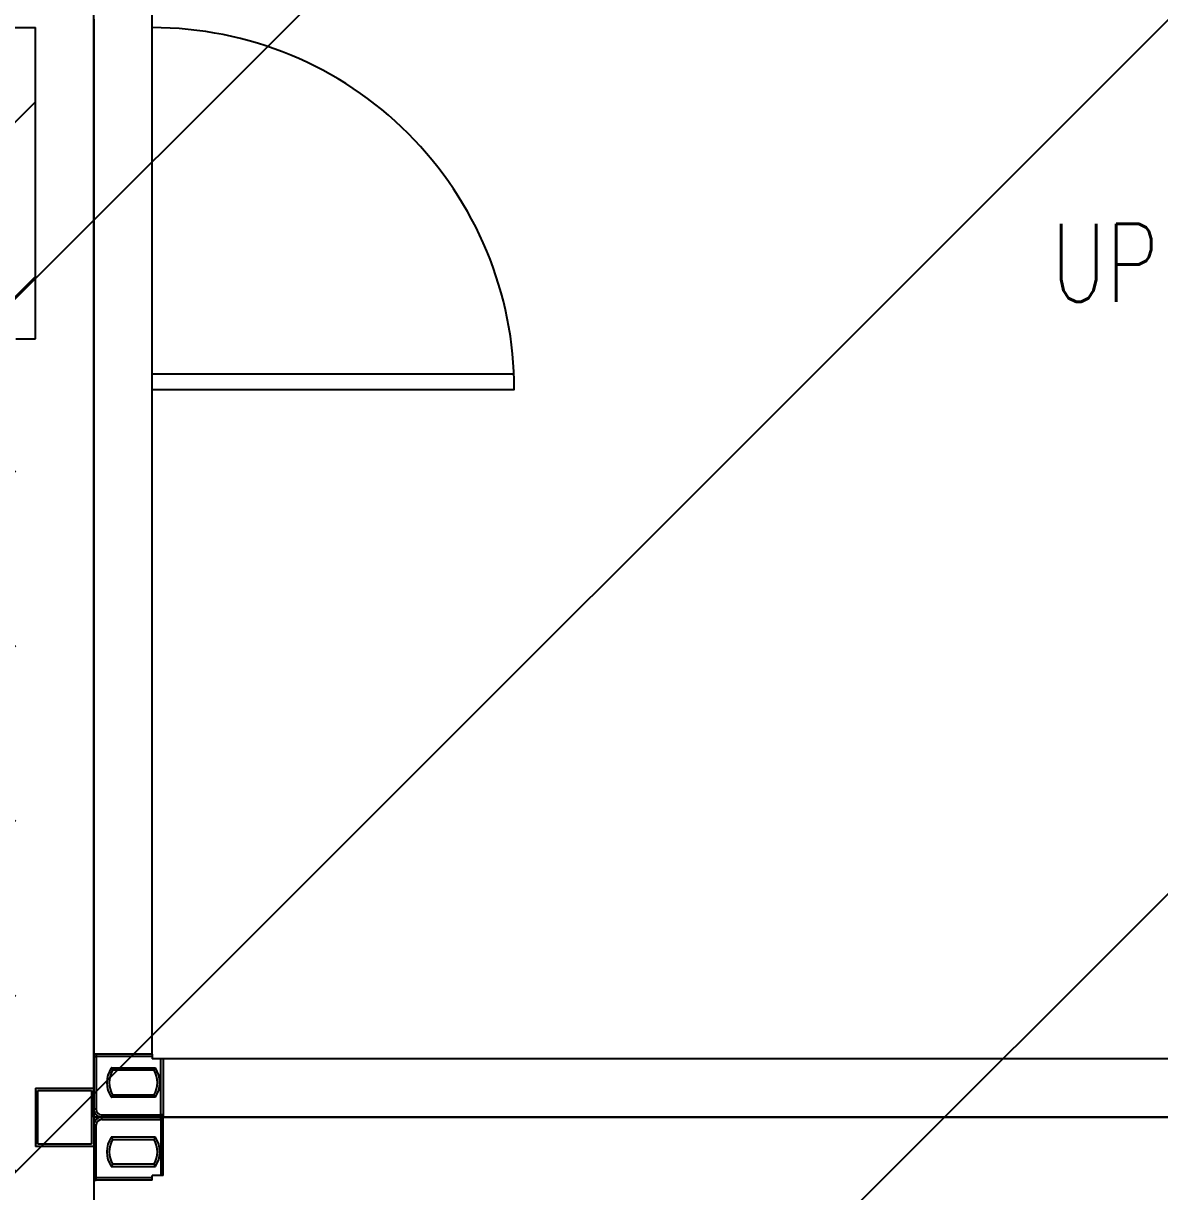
# Model space of a CAD drawing. Header units: millimetres. Extents: x -300 to 383236, y -195106 to -144646.
# Drawn here: x 63524.6 to 63699.7, y -150009.4 to -149829.3 of the extents above; entities that cross this region are included whole.
import ezdxf

# ---------------------------------------------------------------- set-up
doc = ezdxf.new("R2010")
doc.units = ezdxf.units.MM
doc.header["$LTSCALE"] = 60
doc.styles.get("Standard").update_dxf_attribs({"font": 'romans.shx', "width": 0.75, "bigfont": 'whgtxt.shx'})

# ---------------------------------------------------------------- blocks, each defined once
blk = doc.blocks.new('KEY PLAN_NEW')
h = blk.add_hatch()
h.set_pattern_fill('ANSI31', color=253, scale=2)
h.set_pattern_definition([(45, (-1396.921, -1800.0236), (-4.490128, 4.490128), [])])
edge = h.paths.add_edge_path()
edge.add_line((-2006.862, -1075.944), (-2006.862, -1091.944))
edge.add_line((-2006.862, -1091.944), (-2067.862, -1091.944))
edge.add_line((-2067.862, -1091.944), (-2067.862, -1375.944))
edge.add_line((-2067.862, -1375.944), (-2006.862, -1375.944))
edge.add_line((-2006.862, -1375.944), (-2006.862, -1391.944))
edge.add_line((-2006.862, -1391.944), (-2007.862, -1391.944))
edge.add_line((-2007.862, -1391.944), (-2007.862, -1488.944))
edge.add_line((-2007.862, -1488.944), (-2008.306, -1488.944))
edge.add_arc((-2028.716, -1493.497), 20.912, 12.57767, 76.57873)
edge.add_line((-2023.862, -1473.157), (-2023.862, -1391.944))
edge.add_line((-2023.862, -1391.944), (-2247.862, -1391.944))
edge.add_line((-2247.862, -1391.944), (-2247.862, -1488.944))
edge.add_line((-2247.862, -1488.944), (-2263.862, -1488.944))
edge.add_line((-2263.862, -1488.944), (-2263.862, -1452.184))
edge.add_line((-2263.862, -1452.184), (-2549.862, -1452.184))
edge.add_line((-2549.862, -1452.184), (-2549.862, -1488.944))
edge.add_line((-2549.862, -1488.944), (-2565.862, -1488.944))
edge.add_line((-2565.862, -1488.944), (-2565.862, -1427.944))
edge.add_line((-2565.862, -1427.944), (-2720.862, -1427.944))
edge.add_line((-2720.862, -1427.944), (-2720.862, -1411.944))
edge.add_line((-2720.862, -1411.944), (-2623.862, -1411.944))
edge.add_line((-2623.862, -1411.944), (-2623.862, -1075.944))
edge.add_line((-2623.862, -1075.944), (-2563.862, -1075.944))
edge.add_line((-2563.862, -1075.944), (-2563.862, -1071.944))
edge.add_line((-2563.862, -1071.944), (-2547.862, -1071.944))
edge.add_line((-2547.862, -1071.944), (-2547.862, -1091.944))
edge.add_line((-2547.862, -1091.944), (-2607.862, -1091.944))
edge.add_line((-2607.862, -1091.944), (-2607.862, -1411.944))
edge.add_line((-2607.862, -1411.944), (-2549.862, -1411.944))
edge.add_line((-2549.862, -1411.944), (-2549.862, -1436.184))
edge.add_line((-2549.862, -1436.184), (-2263.862, -1436.184))
edge.add_line((-2263.862, -1436.184), (-2263.862, -1375.944))
edge.add_line((-2263.862, -1375.944), (-2083.862, -1375.944))
edge.add_line((-2083.862, -1375.944), (-2083.862, -1075.944))
edge.add_line((-2083.862, -1075.944), (-2006.862, -1075.944))
at = {"color": 253}
for p, q in [((-2003.862, -1375.504, 46), (-2003.862, -1488.384, 46)), ((-2000.862, -1428.704, 46), (-2000.862, -1375.184, 46)), ((-2067.862, -1375.944, 46), (-2006.862, -1375.944, 46)), ((-2006.862, -1391.944, 46), (-2006.862, -1375.944, 46)), ((-2007.862, -1391.944, 46), (-2006.862, -1391.944, 46)), ((-2000.862, -1393.744, 46), (-1982.279, -1393.744, 46)), ((-2000.862, -1428.704, 46), (-2000.862, -1428.944, 46)), ((-2000.302, -1428.944, 46), (-2000.862, -1428.944, 46)), ((-1887.422, -1428.944, 46), (-2000.302, -1428.944, 46)), ((-2006.862, -1430.444, 46), (-2003.862, -1430.444, 46)), ((-2006.862, -1430.444, 46), (-2006.862, -1433.444, 46)), ((-2006.742, -1433.324, 46), (-2006.742, -1430.564, 46)), ((-2006.742, -1433.324, 46), (-2006.742, -1430.564, 46)), ((-2006.742, -1430.564, 46), (-2003.982, -1430.564, 46)), ((-2003.982, -1430.564, 46), (-2003.982, -1433.324, 46)), ((-2003.862, -1431.944, 46), (-2003.862, -1491.944, 46)), ((-2003.862, -1433.444, 46), (-2006.862, -1433.444, 46)), ((-2003.982, -1433.324, 46), (-2006.742, -1433.324, 46)), ((-2000.862, -1435.184, 46), (-2000.862, -1434.944, 46)), ((-2000.302, -1434.944, 46), (-2000.862, -1434.944, 46))]:
    blk.add_line(p, q, dxfattribs=at)
at = {"color": 253, "linetype": 'Continuous'}
for p, q in [((-2000.862, -1428.704, 46), (-2003.862, -1428.704, 46)), ((-2003.862, -1428.824, 46), (-2003.742, -1428.824, 46)), ((-2003.742, -1428.704, 46), (-2003.742, -1428.824, 46)), ((-2000.862, -1428.824, 46), (-2003.742, -1428.824, 46)), ((-2003.742, -1428.824, 46), (-2003.742, -1431.534, 46)), ((-2000.422, -1431.824, 46), (-2000.422, -1428.944, 46)), ((-2000.302, -1428.944, 46), (-2000.302, -1431.944, 46)), ((-2002.963, -1429.409, 46), (-2000.701, -1429.409, 46)), ((-2000.767, -1429.529, 46), (-2002.897, -1429.529, 46)), ((-2002.897, -1430.799, 46), (-2000.767, -1430.799, 46)), ((-2000.701, -1430.919, 46), (-2002.963, -1430.919, 46)), ((-2003.742, -1431.534, 46), (-2003.862, -1431.534, 46)), ((-2003.742, -1431.823, 46), (-2003.742, -1431.824, 46)), ((-2003.742, -1431.824, 46), (-2003.742, -1431.824, 46)), ((-2003.452, -1431.824, 46), (-2003.452, -1431.944, 46)), ((-2003.452, -1431.824, 46), (-2000.422, -1431.824, 46)), ((-2003.452, -1432.064, 46), (-2003.452, -1431.944, 46)), ((-2000.302, -1431.824, 46), (-2000.422, -1431.824, 46)), ((-2000.422, -1431.824, 46), (-2000.422, -1431.944, 46)), ((-2000.422, -1432.064, 46), (-2000.422, -1431.944, 46)), ((-2000.302, -1434.944, 46), (-2000.302, -1431.944, 46)), ((-2003.742, -1432.354, 46), (-2003.862, -1432.354, 46)), ((-2003.742, -1432.064, 46), (-2003.742, -1432.064, 46)), ((-2003.742, -1432.064, 46), (-2003.742, -1432.064, 46)), ((-2003.742, -1435.064, 46), (-2003.742, -1432.354, 46)), ((-2003.452, -1432.064, 46), (-2000.422, -1432.064, 46)), ((-2000.302, -1432.064, 46), (-2000.422, -1432.064, 46)), ((-2000.422, -1432.064, 46), (-2000.422, -1434.944, 46)), ((-2000.701, -1432.969, 46), (-2002.963, -1432.969, 46)), ((-2002.897, -1433.089, 46), (-2000.767, -1433.089, 46)), ((-2000.767, -1434.359, 46), (-2002.897, -1434.359, 46)), ((-2002.963, -1434.479, 46), (-2000.701, -1434.479, 46)), ((-2003.862, -1435.064, 46), (-2003.742, -1435.064, 46)), ((-2000.862, -1435.184, 46), (-2003.862, -1435.184, 46)), ((-2003.742, -1435.184, 46), (-2003.742, -1435.064, 46)), ((-2000.862, -1435.064, 46), (-2003.742, -1435.064, 46))]:
    blk.add_line(p, q, dxfattribs=at)
at = {"color": 253, "elevation": 46}
for points in [[(-1883.862, -1371.944), (-1883.862, -1431.944), (-2003.862, -1431.944), (-2003.862, -1371.944)], [(-2003.862, -1431.944), (-1703.862, -1431.944)]]:
    blk.add_lwpolyline(points, dxfattribs=at)
blk.add_lwpolyline([(-2000.862, -1394.544), (-1982.262, -1394.544, 0.414214), (-2000.862, -1375.944, 0.414214)], format="xyb", dxfattribs=at)
at = {"color": 253, "linetype": 'Continuous'}
for centre, radius, start, end in [((-2003.742, -1428.824, 46), 0.12, 90, 180), ((-2001.832, -1430.164, 46), 1.36, 146.27916, 213.72084), ((-2001.832, -1430.164, 46), 1.24, 149.1964, 210.8036), ((-2001.832, -1430.164, 46), 1.24, 329.1964, 30.8036), ((-2001.832, -1430.164, 46), 1.36, 326.27916, 33.72084), ((-2003.452, -1431.534, 46), 0.41, 180, 270), ((-2003.452, -1432.354, 46), 0.41, 90, 180), ((-2003.452, -1431.534, 46), 0.29, 180, 270), ((-2000.422, -1431.824, 46), 0.12, 270, 0), ((-2000.422, -1432.064, 46), 0.12, 0, 90), ((-2003.452, -1432.354, 46), 0.29, 90, 180), ((-2001.832, -1433.724, 46), 1.36, 146.27916, 213.72084), ((-2001.832, -1433.724, 46), 1.24, 149.1964, 210.8036), ((-2001.832, -1433.724, 46), 1.24, 329.1964, 30.8036), ((-2001.832, -1433.724, 46), 1.36, 326.27916, 33.72084), ((-2003.742, -1435.064, 46), 0.12, 180, 270)]:
    blk.add_arc(centre, radius, start, end, dxfattribs=at)
for points, knots in [([(-2002.897, -1429.529, 46), (-2002.897, -1429.528, 46), (-2002.897, -1429.527, 46), (-2002.898, -1429.527, 46), (-2002.899, -1429.526, 46), (-2002.899, -1429.525, 46), (-2002.899, -1429.524, 46), (-2002.899, -1429.524, 46), (-2002.9, -1429.523, 46), (-2002.9, -1429.523, 46), (-2002.901, -1429.521, 46), (-2002.902, -1429.52, 46), (-2002.904, -1429.517, 46), (-2002.905, -1429.515, 46), (-2002.906, -1429.512, 46), (-2002.907, -1429.511, 46), (-2002.908, -1429.509, 46), (-2002.908, -1429.509, 46), (-2002.909, -1429.507, 46), (-2002.909, -1429.507, 46), (-2002.911, -1429.504, 46), (-2002.912, -1429.501, 46), (-2002.915, -1429.496, 46), (-2002.917, -1429.494, 46), (-2002.919, -1429.489, 46), (-2002.92, -1429.488, 46), (-2002.921, -1429.486, 46), (-2002.921, -1429.485, 46), (-2002.922, -1429.483, 46), (-2002.923, -1429.483, 46), (-2002.925, -1429.479, 46), (-2002.927, -1429.476, 46), (-2002.93, -1429.469, 46), (-2002.932, -1429.466, 46), (-2002.936, -1429.459, 46), (-2002.937, -1429.456, 46), (-2002.94, -1429.451, 46), (-2002.94, -1429.45, 46), (-2002.941, -1429.449, 46), (-2002.942, -1429.448, 46), (-2002.943, -1429.445, 46), (-2002.944, -1429.443, 46), (-2002.947, -1429.438, 46), (-2002.949, -1429.434, 46), (-2002.953, -1429.427, 46), (-2002.955, -1429.423, 46), (-2002.958, -1429.418, 46), (-2002.959, -1429.416, 46), (-2002.96, -1429.413, 46), (-2002.961, -1429.412, 46), (-2002.962, -1429.41, 46), (-2002.962, -1429.41, 46), (-2002.963, -1429.409, 46), (-2002.963, -1429.409, 46)], [0, 0, 0, 0, 0.06206, 0.12459, 0.12459, 0.155854, 0.155854, 0.171487, 0.171487, 0.187119, 0.187119, 0.249648, 0.249648, 0.312178, 0.312178, 0.343442, 0.343442, 0.359075, 0.359075, 0.374707, 0.374707, 0.437236, 0.437236, 0.499766, 0.499766, 0.53103, 0.53103, 0.546663, 0.546663, 0.562295, 0.562295, 0.624824, 0.624824, 0.687353, 0.687353, 0.749883, 0.749883, 0.765515, 0.765515, 0.781147, 0.781147, 0.812412, 0.812412, 0.874941, 0.874941, 0.937471, 0.937471, 0.968735, 0.968735, 0.984368, 0.992184, 0.992184, 1, 1, 1, 1]), ([(-2000.767, -1429.529, 46), (-2000.767, -1429.528, 46), (-2000.766, -1429.527, 46), (-2000.766, -1429.527, 46), (-2000.765, -1429.526, 46), (-2000.765, -1429.525, 46), (-2000.764, -1429.524, 46), (-2000.764, -1429.524, 46), (-2000.764, -1429.523, 46), (-2000.764, -1429.523, 46), (-2000.763, -1429.521, 46), (-2000.762, -1429.52, 46), (-2000.76, -1429.517, 46), (-2000.759, -1429.515, 46), (-2000.757, -1429.512, 46), (-2000.757, -1429.511, 46), (-2000.756, -1429.509, 46), (-2000.755, -1429.509, 46), (-2000.755, -1429.507, 46), (-2000.754, -1429.507, 46), (-2000.753, -1429.504, 46), (-2000.751, -1429.501, 46), (-2000.748, -1429.496, 46), (-2000.747, -1429.494, 46), (-2000.745, -1429.489, 46), (-2000.744, -1429.488, 46), (-2000.743, -1429.486, 46), (-2000.742, -1429.485, 46), (-2000.741, -1429.483, 46), (-2000.741, -1429.483, 46), (-2000.739, -1429.479, 46), (-2000.737, -1429.476, 46), (-2000.733, -1429.469, 46), (-2000.732, -1429.466, 46), (-2000.728, -1429.459, 46), (-2000.726, -1429.456, 46), (-2000.724, -1429.451, 46), (-2000.723, -1429.45, 46), (-2000.722, -1429.449, 46), (-2000.722, -1429.448, 46), (-2000.72, -1429.445, 46), (-2000.719, -1429.443, 46), (-2000.716, -1429.438, 46), (-2000.714, -1429.434, 46), (-2000.711, -1429.427, 46), (-2000.709, -1429.423, 46), (-2000.706, -1429.418, 46), (-2000.705, -1429.416, 46), (-2000.703, -1429.413, 46), (-2000.702, -1429.412, 46), (-2000.702, -1429.41, 46), (-2000.701, -1429.41, 46), (-2000.701, -1429.409, 46), (-2000.701, -1429.409, 46)], [0, 0, 0, 0, 0.06206, 0.12459, 0.12459, 0.155854, 0.155854, 0.171487, 0.171487, 0.187119, 0.187119, 0.249648, 0.249648, 0.312178, 0.312178, 0.343442, 0.343442, 0.359075, 0.359075, 0.374707, 0.374707, 0.437236, 0.437236, 0.499766, 0.499766, 0.53103, 0.53103, 0.546663, 0.546663, 0.562295, 0.562295, 0.624824, 0.624824, 0.687353, 0.687353, 0.749883, 0.749883, 0.765515, 0.765515, 0.781147, 0.781147, 0.812412, 0.812412, 0.874941, 0.874941, 0.937471, 0.937471, 0.968735, 0.968735, 0.984368, 0.992184, 0.992184, 1, 1, 1, 1]), ([(-2002.963, -1430.919, 46), (-2002.963, -1430.918, 46), (-2002.962, -1430.918, 46), (-2002.962, -1430.917, 46), (-2002.961, -1430.915, 46), (-2002.96, -1430.914, 46), (-2002.959, -1430.911, 46), (-2002.958, -1430.909, 46), (-2002.955, -1430.904, 46), (-2002.953, -1430.9, 46), (-2002.949, -1430.893, 46), (-2002.947, -1430.889, 46), (-2002.944, -1430.884, 46), (-2002.943, -1430.882, 46), (-2002.942, -1430.879, 46), (-2002.941, -1430.879, 46), (-2002.94, -1430.877, 46), (-2002.94, -1430.876, 46), (-2002.937, -1430.871, 46), (-2002.936, -1430.868, 46), (-2002.932, -1430.861, 46), (-2002.93, -1430.858, 46), (-2002.927, -1430.852, 46), (-2002.925, -1430.848, 46), (-2002.923, -1430.845, 46), (-2002.922, -1430.844, 46), (-2002.921, -1430.842, 46), (-2002.921, -1430.842, 46), (-2002.92, -1430.839, 46), (-2002.919, -1430.838, 46), (-2002.917, -1430.834, 46), (-2002.915, -1430.831, 46), (-2002.912, -1430.826, 46), (-2002.911, -1430.823, 46), (-2002.909, -1430.82, 46), (-2002.909, -1430.82, 46), (-2002.908, -1430.819, 46), (-2002.908, -1430.818, 46), (-2002.907, -1430.816, 46), (-2002.906, -1430.815, 46), (-2002.905, -1430.812, 46), (-2002.904, -1430.811, 46), (-2002.902, -1430.807, 46), (-2002.901, -1430.806, 46), (-2002.9, -1430.804, 46), (-2002.9, -1430.804, 46), (-2002.899, -1430.803, 46), (-2002.899, -1430.803, 46), (-2002.899, -1430.802, 46), (-2002.899, -1430.802, 46), (-2002.898, -1430.8, 46), (-2002.897, -1430.8, 46), (-2002.897, -1430.799, 46), (-2002.897, -1430.799, 46)], [0, 0, 0, 0, 0.00782, 0.00782, 0.015639, 0.031279, 0.031279, 0.062557, 0.062557, 0.125114, 0.125114, 0.187671, 0.187671, 0.21895, 0.21895, 0.234589, 0.234589, 0.250228, 0.250228, 0.312785, 0.312785, 0.375342, 0.375342, 0.437899, 0.437899, 0.453538, 0.453538, 0.469178, 0.469178, 0.500456, 0.500456, 0.563013, 0.563013, 0.62557, 0.62557, 0.641209, 0.641209, 0.656849, 0.656849, 0.688127, 0.688127, 0.750684, 0.750684, 0.813241, 0.813241, 0.828881, 0.828881, 0.84452, 0.84452, 0.875798, 0.875798, 0.938355, 1, 1, 1, 1]), ([(-2000.701, -1430.919, 46), (-2000.701, -1430.918, 46), (-2000.701, -1430.918, 46), (-2000.702, -1430.917, 46), (-2000.702, -1430.915, 46), (-2000.703, -1430.914, 46), (-2000.705, -1430.911, 46), (-2000.706, -1430.909, 46), (-2000.709, -1430.904, 46), (-2000.711, -1430.9, 46), (-2000.714, -1430.893, 46), (-2000.716, -1430.889, 46), (-2000.719, -1430.884, 46), (-2000.72, -1430.882, 46), (-2000.722, -1430.879, 46), (-2000.722, -1430.879, 46), (-2000.723, -1430.877, 46), (-2000.724, -1430.876, 46), (-2000.726, -1430.871, 46), (-2000.728, -1430.868, 46), (-2000.732, -1430.861, 46), (-2000.733, -1430.858, 46), (-2000.737, -1430.852, 46), (-2000.739, -1430.848, 46), (-2000.741, -1430.845, 46), (-2000.741, -1430.844, 46), (-2000.742, -1430.842, 46), (-2000.743, -1430.842, 46), (-2000.744, -1430.839, 46), (-2000.745, -1430.838, 46), (-2000.747, -1430.834, 46), (-2000.748, -1430.831, 46), (-2000.751, -1430.826, 46), (-2000.753, -1430.823, 46), (-2000.754, -1430.82, 46), (-2000.755, -1430.82, 46), (-2000.755, -1430.819, 46), (-2000.756, -1430.818, 46), (-2000.757, -1430.816, 46), (-2000.757, -1430.815, 46), (-2000.759, -1430.812, 46), (-2000.76, -1430.811, 46), (-2000.762, -1430.807, 46), (-2000.763, -1430.806, 46), (-2000.764, -1430.804, 46), (-2000.764, -1430.804, 46), (-2000.764, -1430.803, 46), (-2000.764, -1430.803, 46), (-2000.765, -1430.802, 46), (-2000.765, -1430.802, 46), (-2000.766, -1430.8, 46), (-2000.766, -1430.8, 46), (-2000.767, -1430.799, 46), (-2000.767, -1430.799, 46)], [0, 0, 0, 0, 0.00782, 0.00782, 0.015639, 0.031279, 0.031279, 0.062557, 0.062557, 0.125114, 0.125114, 0.187671, 0.187671, 0.21895, 0.21895, 0.234589, 0.234589, 0.250228, 0.250228, 0.312785, 0.312785, 0.375342, 0.375342, 0.437899, 0.437899, 0.453538, 0.453538, 0.469178, 0.469178, 0.500456, 0.500456, 0.563013, 0.563013, 0.62557, 0.62557, 0.641209, 0.641209, 0.656849, 0.656849, 0.688127, 0.688127, 0.750684, 0.750684, 0.813241, 0.813241, 0.828881, 0.828881, 0.84452, 0.84452, 0.875798, 0.875798, 0.938355, 1, 1, 1, 1]), ([(-2002.963, -1432.969, 46), (-2002.963, -1432.969, 46), (-2002.962, -1432.97, 46), (-2002.962, -1432.97, 46), (-2002.961, -1432.972, 46), (-2002.96, -1432.973, 46), (-2002.959, -1432.976, 46), (-2002.958, -1432.978, 46), (-2002.955, -1432.983, 46), (-2002.953, -1432.987, 46), (-2002.949, -1432.994, 46), (-2002.947, -1432.998, 46), (-2002.944, -1433.003, 46), (-2002.943, -1433.005, 46), (-2002.942, -1433.008, 46), (-2002.941, -1433.009, 46), (-2002.94, -1433.01, 46), (-2002.94, -1433.011, 46), (-2002.937, -1433.016, 46), (-2002.936, -1433.019, 46), (-2002.932, -1433.026, 46), (-2002.93, -1433.029, 46), (-2002.927, -1433.036, 46), (-2002.925, -1433.039, 46), (-2002.923, -1433.043, 46), (-2002.922, -1433.043, 46), (-2002.921, -1433.045, 46), (-2002.921, -1433.046, 46), (-2002.92, -1433.048, 46), (-2002.919, -1433.049, 46), (-2002.917, -1433.054, 46), (-2002.915, -1433.056, 46), (-2002.912, -1433.061, 46), (-2002.911, -1433.064, 46), (-2002.909, -1433.067, 46), (-2002.909, -1433.067, 46), (-2002.908, -1433.069, 46), (-2002.908, -1433.069, 46), (-2002.907, -1433.071, 46), (-2002.906, -1433.072, 46), (-2002.905, -1433.075, 46), (-2002.904, -1433.077, 46), (-2002.902, -1433.08, 46), (-2002.901, -1433.081, 46), (-2002.9, -1433.083, 46), (-2002.9, -1433.083, 46), (-2002.899, -1433.084, 46), (-2002.899, -1433.084, 46), (-2002.899, -1433.085, 46), (-2002.899, -1433.086, 46), (-2002.898, -1433.087, 46), (-2002.897, -1433.087, 46), (-2002.897, -1433.088, 46), (-2002.897, -1433.089, 46)], [0, 0, 0, 0, 0.00782, 0.00782, 0.015639, 0.031279, 0.031279, 0.062557, 0.062557, 0.125114, 0.125114, 0.187671, 0.187671, 0.21895, 0.21895, 0.234589, 0.234589, 0.250228, 0.250228, 0.312785, 0.312785, 0.375342, 0.375342, 0.437899, 0.437899, 0.453538, 0.453538, 0.469178, 0.469178, 0.500456, 0.500456, 0.563013, 0.563013, 0.62557, 0.62557, 0.641209, 0.641209, 0.656849, 0.656849, 0.688127, 0.688127, 0.750684, 0.750684, 0.813241, 0.813241, 0.828881, 0.828881, 0.84452, 0.84452, 0.875798, 0.875798, 0.938355, 1, 1, 1, 1]), ([(-2000.701, -1432.969, 46), (-2000.701, -1432.969, 46), (-2000.701, -1432.97, 46), (-2000.702, -1432.97, 46), (-2000.702, -1432.972, 46), (-2000.703, -1432.973, 46), (-2000.705, -1432.976, 46), (-2000.706, -1432.978, 46), (-2000.709, -1432.983, 46), (-2000.711, -1432.987, 46), (-2000.714, -1432.994, 46), (-2000.716, -1432.998, 46), (-2000.719, -1433.003, 46), (-2000.72, -1433.005, 46), (-2000.722, -1433.008, 46), (-2000.722, -1433.009, 46), (-2000.723, -1433.01, 46), (-2000.724, -1433.011, 46), (-2000.726, -1433.016, 46), (-2000.728, -1433.019, 46), (-2000.732, -1433.026, 46), (-2000.733, -1433.029, 46), (-2000.737, -1433.036, 46), (-2000.739, -1433.039, 46), (-2000.741, -1433.043, 46), (-2000.741, -1433.043, 46), (-2000.742, -1433.045, 46), (-2000.743, -1433.046, 46), (-2000.744, -1433.048, 46), (-2000.745, -1433.049, 46), (-2000.747, -1433.054, 46), (-2000.748, -1433.056, 46), (-2000.751, -1433.061, 46), (-2000.753, -1433.064, 46), (-2000.754, -1433.067, 46), (-2000.755, -1433.067, 46), (-2000.755, -1433.069, 46), (-2000.756, -1433.069, 46), (-2000.757, -1433.071, 46), (-2000.757, -1433.072, 46), (-2000.759, -1433.075, 46), (-2000.76, -1433.077, 46), (-2000.762, -1433.08, 46), (-2000.763, -1433.081, 46), (-2000.764, -1433.083, 46), (-2000.764, -1433.083, 46), (-2000.764, -1433.084, 46), (-2000.764, -1433.084, 46), (-2000.765, -1433.085, 46), (-2000.765, -1433.086, 46), (-2000.766, -1433.087, 46), (-2000.766, -1433.087, 46), (-2000.767, -1433.088, 46), (-2000.767, -1433.089, 46)], [0, 0, 0, 0, 0.00782, 0.00782, 0.015639, 0.031279, 0.031279, 0.062557, 0.062557, 0.125114, 0.125114, 0.187671, 0.187671, 0.21895, 0.21895, 0.234589, 0.234589, 0.250228, 0.250228, 0.312785, 0.312785, 0.375342, 0.375342, 0.437899, 0.437899, 0.453538, 0.453538, 0.469178, 0.469178, 0.500456, 0.500456, 0.563013, 0.563013, 0.62557, 0.62557, 0.641209, 0.641209, 0.656849, 0.656849, 0.688127, 0.688127, 0.750684, 0.750684, 0.813241, 0.813241, 0.828881, 0.828881, 0.84452, 0.84452, 0.875798, 0.875798, 0.938355, 1, 1, 1, 1]), ([(-2002.897, -1434.359, 46), (-2002.897, -1434.359, 46), (-2002.897, -1434.36, 46), (-2002.898, -1434.36, 46), (-2002.899, -1434.362, 46), (-2002.899, -1434.362, 46), (-2002.899, -1434.363, 46), (-2002.899, -1434.363, 46), (-2002.9, -1434.364, 46), (-2002.9, -1434.364, 46), (-2002.901, -1434.366, 46), (-2002.902, -1434.367, 46), (-2002.904, -1434.371, 46), (-2002.905, -1434.372, 46), (-2002.906, -1434.375, 46), (-2002.907, -1434.376, 46), (-2002.908, -1434.378, 46), (-2002.908, -1434.379, 46), (-2002.909, -1434.38, 46), (-2002.909, -1434.38, 46), (-2002.911, -1434.383, 46), (-2002.912, -1434.386, 46), (-2002.915, -1434.391, 46), (-2002.917, -1434.394, 46), (-2002.919, -1434.398, 46), (-2002.92, -1434.399, 46), (-2002.921, -1434.402, 46), (-2002.921, -1434.402, 46), (-2002.922, -1434.404, 46), (-2002.923, -1434.405, 46), (-2002.925, -1434.408, 46), (-2002.927, -1434.412, 46), (-2002.93, -1434.418, 46), (-2002.932, -1434.421, 46), (-2002.936, -1434.428, 46), (-2002.937, -1434.431, 46), (-2002.94, -1434.436, 46), (-2002.94, -1434.437, 46), (-2002.941, -1434.439, 46), (-2002.942, -1434.439, 46), (-2002.943, -1434.442, 46), (-2002.944, -1434.444, 46), (-2002.947, -1434.449, 46), (-2002.949, -1434.453, 46), (-2002.953, -1434.46, 46), (-2002.955, -1434.464, 46), (-2002.958, -1434.469, 46), (-2002.959, -1434.471, 46), (-2002.96, -1434.474, 46), (-2002.961, -1434.475, 46), (-2002.962, -1434.477, 46), (-2002.962, -1434.478, 46), (-2002.963, -1434.478, 46), (-2002.963, -1434.479, 46)], [0, 0, 0, 0, 0.06206, 0.12459, 0.12459, 0.155854, 0.155854, 0.171487, 0.171487, 0.187119, 0.187119, 0.249648, 0.249648, 0.312178, 0.312178, 0.343442, 0.343442, 0.359075, 0.359075, 0.374707, 0.374707, 0.437236, 0.437236, 0.499766, 0.499766, 0.53103, 0.53103, 0.546663, 0.546663, 0.562295, 0.562295, 0.624824, 0.624824, 0.687353, 0.687353, 0.749883, 0.749883, 0.765515, 0.765515, 0.781147, 0.781147, 0.812412, 0.812412, 0.874941, 0.874941, 0.937471, 0.937471, 0.968735, 0.968735, 0.984368, 0.992184, 0.992184, 1, 1, 1, 1]), ([(-2000.767, -1434.359, 46), (-2000.767, -1434.359, 46), (-2000.766, -1434.36, 46), (-2000.766, -1434.36, 46), (-2000.765, -1434.362, 46), (-2000.765, -1434.362, 46), (-2000.764, -1434.363, 46), (-2000.764, -1434.363, 46), (-2000.764, -1434.364, 46), (-2000.764, -1434.364, 46), (-2000.763, -1434.366, 46), (-2000.762, -1434.367, 46), (-2000.76, -1434.371, 46), (-2000.759, -1434.372, 46), (-2000.757, -1434.375, 46), (-2000.757, -1434.376, 46), (-2000.756, -1434.378, 46), (-2000.755, -1434.379, 46), (-2000.755, -1434.38, 46), (-2000.754, -1434.38, 46), (-2000.753, -1434.383, 46), (-2000.751, -1434.386, 46), (-2000.748, -1434.391, 46), (-2000.747, -1434.394, 46), (-2000.745, -1434.398, 46), (-2000.744, -1434.399, 46), (-2000.743, -1434.402, 46), (-2000.742, -1434.402, 46), (-2000.741, -1434.404, 46), (-2000.741, -1434.405, 46), (-2000.739, -1434.408, 46), (-2000.737, -1434.412, 46), (-2000.733, -1434.418, 46), (-2000.732, -1434.421, 46), (-2000.728, -1434.428, 46), (-2000.726, -1434.431, 46), (-2000.724, -1434.436, 46), (-2000.723, -1434.437, 46), (-2000.722, -1434.439, 46), (-2000.722, -1434.439, 46), (-2000.72, -1434.442, 46), (-2000.719, -1434.444, 46), (-2000.716, -1434.449, 46), (-2000.714, -1434.453, 46), (-2000.711, -1434.46, 46), (-2000.709, -1434.464, 46), (-2000.706, -1434.469, 46), (-2000.705, -1434.471, 46), (-2000.703, -1434.474, 46), (-2000.702, -1434.475, 46), (-2000.702, -1434.477, 46), (-2000.701, -1434.478, 46), (-2000.701, -1434.478, 46), (-2000.701, -1434.479, 46)], [0, 0, 0, 0, 0.06206, 0.12459, 0.12459, 0.155854, 0.155854, 0.171487, 0.171487, 0.187119, 0.187119, 0.249648, 0.249648, 0.312178, 0.312178, 0.343442, 0.343442, 0.359075, 0.359075, 0.374707, 0.374707, 0.437236, 0.437236, 0.499766, 0.499766, 0.53103, 0.53103, 0.546663, 0.546663, 0.562295, 0.562295, 0.624824, 0.624824, 0.687353, 0.687353, 0.749883, 0.749883, 0.765515, 0.765515, 0.781147, 0.781147, 0.812412, 0.812412, 0.874941, 0.874941, 0.937471, 0.937471, 0.968735, 0.968735, 0.984368, 0.992184, 0.992184, 1, 1, 1, 1])]:
    blk.add_open_spline(points, degree=3, knots=knots, dxfattribs=at)
at = {"color": 253, "insert": (-1954.689, -1386.031, 46), "char_height": 4, "attachment_point": 1}
blk.add_mtext_dynamic_manual_height_columns('UP', width=2329.97688, gutter_width=1, heights=[0], dxfattribs=at)

msp = doc.modelspace()

# ---------------------------------------------------------------- hatches: boundary and pattern name
h = msp.add_hatch()
h.set_pattern_fill('ANSI31', color=3, scale=30)
h.set_pattern_definition([(45, (57875.68, -304771.26), (-67.35192, 67.35192), [])])
h.paths.add_polyline_path([(64641.92, -151163.33), (61140.42, -151163.33), (61140.42, -148265.62), (64641.92, -148265.62)])

# ---------------------------------------------------------------- block references
at = {"xscale": 3, "yscale": 3, "zscale": 3}
msp.add_blockref('KEY PLAN_NEW', (69547.03, -145702.13), dxfattribs=at)

doc.saveas('drawing.dxf')
